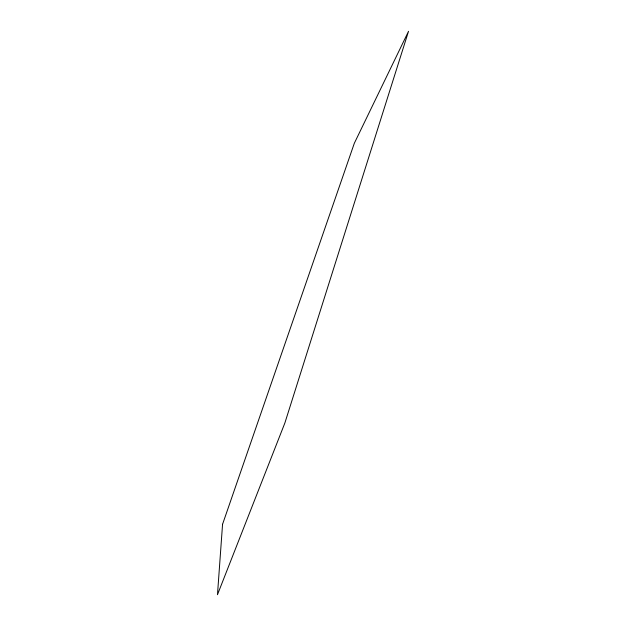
<?xml version="1.0" encoding="UTF-8"?>
<svg xmlns="http://www.w3.org/2000/svg" width="626" height="626" viewBox="0 0 626 626"><rect width="100%" height="100%" fill="white"/><g stroke="black" fill="none" stroke-linecap="round" stroke-linejoin="round"><path stroke-width="0.94" d="M222.559 524.275L217.472 594.7L284.853 423.051L408.528 31.3L354.332 143.244L222.559 524.275"/></g></svg>
